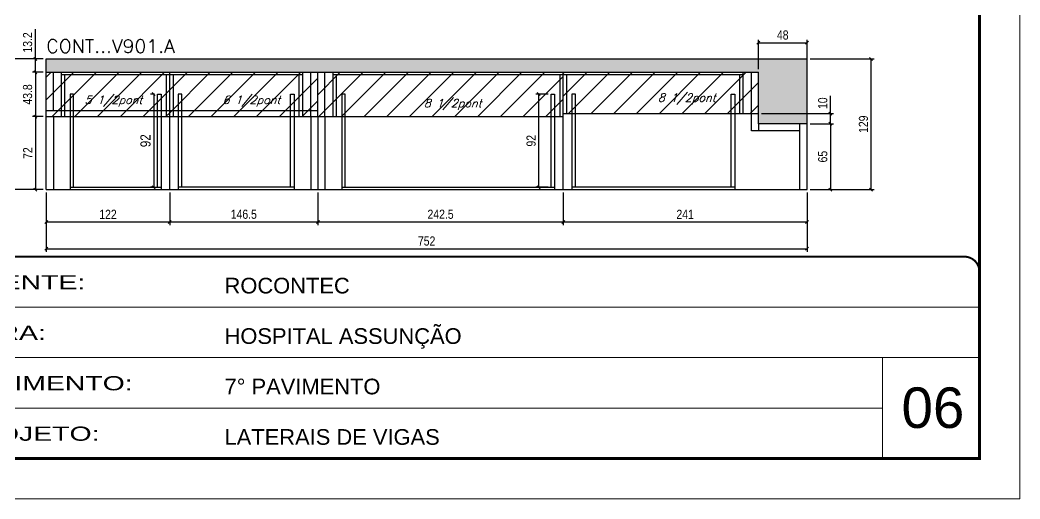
# Model space of a CAD drawing. Extents: x -20960 to -5926, y -2106 to 21915.
# Drawn here: x -10112 to -9123, y 19717 to 20190 of the extents above; entities that cross this region are included whole.
import ezdxf

# ---------------------------------------------------------------- set-up
doc = ezdxf.new("R2010")
doc.units = 0
doc.linetypes.add('CONTINUO', pattern=[0])
doc.linetypes.add('DASHED', pattern=[0.75, 0.5, -0.25])
for name, color, linetype, lineweight in [('CARIMBO', 255, 'Continuous', 9), ('Folhas', 255, 'Continuous', 9), ('SARRAFO DE PRESSAO', 251, 'DASHED', 9), ('Texto Seção', 7, 'Continuous', 15)]:
    doc.layers.add(name, color=color, linetype=linetype, lineweight=lineweight)
for name, color, linetype in [('COTA', 241, 'Continuous'), ('Painéis', 200, 'Continuous'), ('Reaproveitamento', 251, 'Continuous'), ('SARR_2.2x7', 40, 'Continuous'), ('SARR_3.5x7', 81, 'Continuous'), ('texto', 7, 'Continuous')]:
    doc.layers.add(name, color=color, linetype=linetype)
doc.styles.add('ARIAL', font='arial.ttf')
doc.styles.add('COTA TECNICA', font='techl___.ttf', dxfattribs={"height": 10})
doc.styles.add('COTA TECNICA-50', font='techl___.ttf', dxfattribs={"height": 9})
doc.styles.add('REGUA-120', font='ROMANS.shx', dxfattribs={"height": 15})
doc.styles.add('Romans', font='romans.shx')
doc.styles.add('Tecnologia', font='')
doc.styles.get('Tecnologia').set_extended_font_data('Forgotten Futurist')
doc.dimstyles.new('COTA PAINEL-50', dxfattribs={"dimtxt": 9, "dimasz": 3, "dimexe": 3, "dimexo": 3, "dimgap": 3, "dimtad": 1, "dimdec": 1, "dimzin": 12, "dimdsep": 46, "dimtxsty": 'COTA TECNICA-50', "dimblk1": 'OBLIQUE', "dimblk2": 'OBLIQUE', "dimsah": 1, "dimcen": 0.9, "dimclrd": 4, "dimclre": 4, "dimclrt": 240, "dimadec": 1, "dimazin": 3, "dimtfac": 1, "dimtdec": 1, "dimtmove": 0, "dimatfit": 3, "dimfxl": 1, "dimtolj": 1, "dimtzin": 12, "dimarcsym": 0})
doc.dimstyles.new('PAINEL', dxfattribs={"dimtxt": 10, "dimasz": 3, "dimexe": 3, "dimexo": 3, "dimgap": 3, "dimtad": 1, "dimdec": 1, "dimzin": 12, "dimdsep": 46, "dimtxsty": 'COTA TECNICA', "dimblk1": 'OBLIQUE', "dimblk2": 'OBLIQUE', "dimsah": 1, "dimcen": 0.9, "dimclrd": 4, "dimclre": 4, "dimclrt": 240, "dimadec": 1, "dimazin": 3, "dimtfac": 1, "dimtdec": 1, "dimtmove": 0, "dimatfit": 3, "dimfxl": 1, "dimtolj": 1, "dimtzin": 12, "dimarcsym": 0})
pattern_1 = [(45, (-6961.896, -1595.344), (-11.22532, 11.22532), [])]

# ---------------------------------------------------------------- blocks, each defined once
blk = doc.blocks.new('9999999999')
at = {"color": 30, "linetype": 'CONTINUO'}
for p, q in [((98564.56, 34379.64), (99583.98, 34379.64)), ((98564.56, 34329.83), (99487.98, 34329.83)), ((99583.98, 34329.83), (99487.98, 34329.83)), ((99487.98, 34329.83), (99487.98, 34230.21)), ((98564.56, 34280.02), (99487.98, 34280.02))]:
    blk.add_line(p, q, dxfattribs=at)
at = {"color": 30, "linetype": 'CONTINUO', "const_width": 2}
blk.add_lwpolyline([(99583.98, 34230.21), (99583.98, 34414.45, 0.414214), (99568.98, 34429.45), (98228.98, 34429.45, 0.414214), (98213.98, 34414.45), (98213.98, 34245.21, 0.414214), (98228.98, 34230.21), (99583.98, 34230.21)], format="xyb", dxfattribs=at)
at = {"layer": 'Folhas'}
blk.add_lwpolyline([(98138.98, 34190.21), (99623.98, 34190.21), (99623.98, 35240.21), (98138.98, 35240.21)], close=True, dxfattribs=at)
at = {"layer": 'Folhas', "color": 30, "const_width": 3}
blk.add_lwpolyline([(98213.98, 34230.21), (99583.98, 34230.21), (99583.98, 35200.21), (98213.98, 35200.21)], close=True, dxfattribs=at)
at = {"color": 7, "linetype": 'Continuous', "ltscale": 5, "style": 'ARIAL'}
for s, height, p in [('ROCONTEC', 15.483, (98837.68, 34393.13)), ('HOSPITAL ASSUNÇÃO', 15.4829, (98837.68, 34343.32)), ('7° PAVIMENTO', 15.4829, (98837.68, 34293.51)), ('LATERAIS DE VIGAS', 15.4829, (98837.68, 34243.7))]:
    blk.add_text(s, height=height, dxfattribs=at).set_placement(p)
at = {"layer": 'Folhas', "color": 7, "style": 'Tecnologia', "width": 1.5}
for s, p in [('CLIENTE:', (98573.65, 34397.17)), ('OBRA:', (98573.65, 34347.31)), ('PAVIMENTO:', (98573.65, 34297.5)), ('PROJETO:', (98573.65, 34247.69))]:
    blk.add_text(s, height=14, dxfattribs=at).set_placement(p)
blk = doc.blocks.new('_Oblique')
at = {"color": 0, "linetype": 'ByBlock', "lineweight": -2}
blk.add_line((-0.5, -0.5), (0.5, 0.5), dxfattribs=at)
blk = doc.blocks.new('*D911')
at = {"layer": 'COTA', "color": 4, "lineweight": -2, "transparency": 16777216}
for p, q in [((-10086.03, 20019.35), (-10086.03, 19987.33)), ((-9964.03, 20019.35), (-9964.03, 19987.33)), ((-10086.03, 19990.33), (-9964.03, 19990.33))]:
    blk.add_line(p, q, dxfattribs=at)
at = {"layer": 'Defpoints', "color": 0, "transparency": 16777216}
for p in [(-10086.03, 20022.35), (-9964.03, 20022.35), (-9964.03, 19990.33)]:
    blk.add_point(p, dxfattribs=at)
at = {"layer": 'COTA', "color": 4, "lineweight": -2, "transparency": 16777216, "xscale": 3, "yscale": 3, "zscale": 3, "rotation": 180}
blk.add_blockref('_Oblique', (-10086.03, 19990.33), dxfattribs=at)
at = {"layer": 'COTA', "color": 4, "lineweight": -2, "transparency": 16777216, "xscale": 3, "yscale": 3, "zscale": 3}
blk.add_blockref('_Oblique', (-9964.03, 19990.33), dxfattribs=at)
at = {"layer": 'COTA', "color": 240, "transparency": 16777216, "insert": (-10025.03, 19997.89), "char_height": 9, "attachment_point": 5, "style": 'COTA TECNICA-50'}
blk.add_mtext('\\A1;122', dxfattribs=at)
blk = doc.blocks.new('*D912')
at = {"layer": 'COTA', "color": 4, "lineweight": -2, "transparency": 16777216}
for p, q in [((-9964.03, 20019.35), (-9964.03, 19987.33)), ((-9817.53, 20019.35), (-9817.53, 19987.33)), ((-9964.03, 19990.33), (-9817.53, 19990.33))]:
    blk.add_line(p, q, dxfattribs=at)
at = {"layer": 'Defpoints', "color": 0, "transparency": 16777216}
for p in [(-9964.03, 20022.35), (-9817.53, 20022.35), (-9817.53, 19990.33)]:
    blk.add_point(p, dxfattribs=at)
at = {"layer": 'COTA', "color": 4, "lineweight": -2, "transparency": 16777216, "xscale": 3, "yscale": 3, "zscale": 3, "rotation": 180}
blk.add_blockref('_Oblique', (-9964.03, 19990.33), dxfattribs=at)
at = {"layer": 'COTA', "color": 4, "lineweight": -2, "transparency": 16777216, "xscale": 3, "yscale": 3, "zscale": 3}
blk.add_blockref('_Oblique', (-9817.53, 19990.33), dxfattribs=at)
at = {"layer": 'COTA', "color": 240, "transparency": 16777216, "insert": (-9890.78, 19997.93), "char_height": 9, "attachment_point": 5, "style": 'COTA TECNICA-50'}
blk.add_mtext('\\A1;146.5', dxfattribs=at)
blk = doc.blocks.new('*D913')
at = {"layer": 'COTA', "color": 4, "lineweight": -2, "transparency": 16777216}
for p, q in [((-9817.53, 20019.35), (-9817.53, 19987.33)), ((-9575.03, 20019.35), (-9575.03, 19987.33)), ((-9817.53, 19990.33), (-9575.03, 19990.33))]:
    blk.add_line(p, q, dxfattribs=at)
at = {"layer": 'Defpoints', "color": 0, "transparency": 16777216}
for p in [(-9817.53, 20022.35), (-9575.03, 20022.35), (-9575.03, 19990.33)]:
    blk.add_point(p, dxfattribs=at)
at = {"layer": 'COTA', "color": 4, "lineweight": -2, "transparency": 16777216, "xscale": 3, "yscale": 3, "zscale": 3, "rotation": 180}
blk.add_blockref('_Oblique', (-9817.53, 19990.33), dxfattribs=at)
at = {"layer": 'COTA', "color": 4, "lineweight": -2, "transparency": 16777216, "xscale": 3, "yscale": 3, "zscale": 3}
blk.add_blockref('_Oblique', (-9575.03, 19990.33), dxfattribs=at)
at = {"layer": 'COTA', "color": 240, "transparency": 16777216, "insert": (-9696.28, 19997.93), "char_height": 9, "attachment_point": 5, "style": 'COTA TECNICA-50'}
blk.add_mtext('\\A1;242.5', dxfattribs=at)
blk = doc.blocks.new('*D914')
at = {"layer": 'COTA', "color": 4, "lineweight": -2, "transparency": 16777216}
for p, q in [((-9575.03, 20019.35), (-9575.03, 19987.33)), ((-9334.03, 20019.35), (-9334.03, 19987.33)), ((-9575.03, 19990.33), (-9334.03, 19990.33))]:
    blk.add_line(p, q, dxfattribs=at)
at = {"layer": 'Defpoints', "color": 0, "transparency": 16777216}
for p in [(-9575.03, 20022.35), (-9334.03, 20022.35), (-9334.03, 19990.33)]:
    blk.add_point(p, dxfattribs=at)
at = {"layer": 'COTA', "color": 4, "lineweight": -2, "transparency": 16777216, "xscale": 3, "yscale": 3, "zscale": 3, "rotation": 180}
blk.add_blockref('_Oblique', (-9575.03, 19990.33), dxfattribs=at)
at = {"layer": 'COTA', "color": 4, "lineweight": -2, "transparency": 16777216, "xscale": 3, "yscale": 3, "zscale": 3}
blk.add_blockref('_Oblique', (-9334.03, 19990.33), dxfattribs=at)
at = {"layer": 'COTA', "color": 240, "transparency": 16777216, "insert": (-9454.53, 19997.9), "char_height": 9, "attachment_point": 5, "style": 'COTA TECNICA-50'}
blk.add_mtext('\\A1;241', dxfattribs=at)
blk = doc.blocks.new('*D923')
at = {"layer": 'COTA', "color": 4, "lineweight": -2, "transparency": 16777216}
for p, q in [((-10086.03, 20019.35), (-10086.03, 19960.88)), ((-9334.03, 20019.34), (-9334.03, 19960.88)), ((-10086.03, 19963.88), (-9334.03, 19963.88))]:
    blk.add_line(p, q, dxfattribs=at)
at = {"layer": 'Defpoints', "color": 0, "transparency": 16777216}
for p in [(-10086.03, 20022.35), (-9334.03, 20022.34), (-9334.03, 19963.88)]:
    blk.add_point(p, dxfattribs=at)
at = {"layer": 'COTA', "color": 4, "lineweight": -2, "transparency": 16777216, "xscale": 3, "yscale": 3, "zscale": 3, "rotation": 180}
blk.add_blockref('_Oblique', (-10086.03, 19963.88), dxfattribs=at)
at = {"layer": 'COTA', "color": 4, "lineweight": -2, "transparency": 16777216, "xscale": 3, "yscale": 3, "zscale": 3}
blk.add_blockref('_Oblique', (-9334.03, 19963.88), dxfattribs=at)
at = {"layer": 'COTA', "color": 240, "transparency": 16777216, "insert": (-9710.03, 19971.48), "char_height": 9, "attachment_point": 5, "style": 'COTA TECNICA-50'}
blk.add_mtext('\\A1;752', dxfattribs=at)
blk = doc.blocks.new('*D971')
at = {"layer": 'COTA', "color": 4, "lineweight": -2, "transparency": 16777216}
for p, q in [((-10096.81, 20151.35), (-10096.81, 20180.81)), ((-10089.03, 20151.35), (-10099.81, 20151.35)), ((-10096.81, 20138.15), (-10096.81, 20151.35)), ((-10089.03, 20138.15), (-10099.81, 20138.15))]:
    blk.add_line(p, q, dxfattribs=at)
at = {"layer": 'Defpoints', "color": 0, "transparency": 16777216}
for p in [(-10096.81, 20151.35), (-10086.03, 20151.35), (-10086.03, 20138.15)]:
    blk.add_point(p, dxfattribs=at)
at = {"layer": 'COTA', "color": 4, "lineweight": -2, "transparency": 16777216, "xscale": 3, "yscale": 3, "zscale": 3}
for p, rotation in [((-10096.81, 20151.35), 90), ((-10096.81, 20138.15), 270)]:
    blk.add_blockref('_Oblique', p, dxfattribs=dict(at, rotation=rotation))
at = {"layer": 'COTA', "color": 240, "transparency": 16777216, "insert": (-10104.5, 20167.58), "char_height": 9, "attachment_point": 5, "rotation": 90, "style": 'COTA TECNICA-50'}
blk.add_mtext('\\A1;13.2', dxfattribs=at)
blk = doc.blocks.new('*D924')
at = {"layer": 'COTA', "color": 4, "lineweight": -2, "transparency": 16777216}
for p, q in [((-10089.03, 20094.35), (-10099.81, 20094.35)), ((-10096.81, 20094.35), (-10096.81, 20022.35)), ((-10089.03, 20022.35), (-10099.81, 20022.35))]:
    blk.add_line(p, q, dxfattribs=at)
at = {"layer": 'Defpoints', "color": 0, "transparency": 16777216}
for p in [(-10086.03, 20094.35), (-10096.81, 20022.35), (-10086.03, 20022.35)]:
    blk.add_point(p, dxfattribs=at)
at = {"layer": 'COTA', "color": 4, "lineweight": -2, "transparency": 16777216, "xscale": 3, "yscale": 3, "zscale": 3}
for p, rotation in [((-10096.81, 20094.35), 90), ((-10096.81, 20022.35), 270)]:
    blk.add_blockref('_Oblique', p, dxfattribs=dict(at, rotation=rotation))
at = {"layer": 'COTA', "color": 240, "transparency": 16777216, "insert": (-10104.37, 20058.35), "char_height": 9, "attachment_point": 5, "rotation": 90, "style": 'COTA TECNICA-50'}
blk.add_mtext('\\A1;72', dxfattribs=at)
blk = doc.blocks.new('*D925')
at = {"layer": 'COTA', "color": 4, "lineweight": -2, "transparency": 16777216}
for p, q in [((-10089.03, 20151.35), (-10124.6, 20151.35)), ((-10121.6, 20151.35), (-10121.6, 20022.35)), ((-10089.03, 20022.35), (-10124.6, 20022.35))]:
    blk.add_line(p, q, dxfattribs=at)
at = {"layer": 'Defpoints', "color": 0, "transparency": 16777216}
for p in [(-10086.03, 20151.35), (-10121.6, 20022.35), (-10086.03, 20022.35)]:
    blk.add_point(p, dxfattribs=at)
at = {"layer": 'COTA', "color": 4, "lineweight": -2, "transparency": 16777216, "xscale": 3, "yscale": 3, "zscale": 3}
for p, rotation in [((-10121.6, 20151.35), 90), ((-10121.6, 20022.35), 270)]:
    blk.add_blockref('_Oblique', p, dxfattribs=dict(at, rotation=rotation))
at = {"layer": 'COTA', "color": 240, "transparency": 16777216, "insert": (-10129.17, 20086.85), "char_height": 9, "attachment_point": 5, "rotation": 90, "style": 'COTA TECNICA-50'}
blk.add_mtext('\\A1;129', dxfattribs=at)
blk = doc.blocks.new('*D926')
at = {"layer": 'COTA', "color": 4, "lineweight": -2, "transparency": 16777216}
for p, q in [((-10089.03, 20138.15), (-10099.81, 20138.15)), ((-10096.81, 20138.15), (-10096.81, 20094.35)), ((-10089.03, 20094.35), (-10099.81, 20094.35))]:
    blk.add_line(p, q, dxfattribs=at)
at = {"layer": 'Defpoints', "color": 0, "transparency": 16777216}
for p in [(-10086.03, 20138.15), (-10096.81, 20094.35), (-10086.03, 20094.35)]:
    blk.add_point(p, dxfattribs=at)
at = {"layer": 'COTA', "color": 4, "lineweight": -2, "transparency": 16777216, "xscale": 3, "yscale": 3, "zscale": 3}
for p, rotation in [((-10096.81, 20138.15), 90), ((-10096.81, 20094.35), 270)]:
    blk.add_blockref('_Oblique', p, dxfattribs=dict(at, rotation=rotation))
at = {"layer": 'COTA', "color": 240, "transparency": 16777216, "insert": (-10104.52, 20116.25), "char_height": 9, "attachment_point": 5, "rotation": 90, "style": 'COTA TECNICA-50'}
blk.add_mtext('\\A1;43.8', dxfattribs=at)
blk = doc.blocks.new('*D972')
at = {"layer": 'COTA', "color": 4, "lineweight": -2, "ltscale": 25, "transparency": 16777216}
for p, q in [((-9979.03, 20116.55), (-9982.86, 20116.55)), ((-9979.86, 20116.55), (-9979.86, 20024.55)), ((-9979.03, 20024.55), (-9982.86, 20024.55))]:
    blk.add_line(p, q, dxfattribs=at)
at = {"layer": 'Defpoints', "color": 0, "ltscale": 25, "transparency": 16777216}
for p in [(-9976.03, 20116.55), (-9979.86, 20024.55), (-9976.03, 20024.55)]:
    blk.add_point(p, dxfattribs=at)
at = {"layer": 'COTA', "color": 4, "lineweight": -2, "ltscale": 25, "transparency": 16777216, "xscale": 3, "yscale": 3, "zscale": 3}
for p, rotation in [((-9979.86, 20116.55), 90), ((-9979.86, 20024.55), 270)]:
    blk.add_blockref('_Oblique', p, dxfattribs=dict(at, rotation=rotation))
at = {"layer": 'COTA', "color": 240, "ltscale": 25, "transparency": 16777216, "insert": (-9987.94, 20070.55), "char_height": 10, "attachment_point": 5, "rotation": 90, "style": 'COTA TECNICA'}
blk.add_mtext('\\A1;92', dxfattribs=at)
blk = doc.blocks.new('*D973')
at = {"layer": 'COTA', "color": 4, "lineweight": -2, "transparency": 16777216}
for p, q in [((-9590.03, 20116.55), (-9602.16, 20116.55)), ((-9599.16, 20024.55), (-9599.16, 20116.55)), ((-9590.03, 20024.55), (-9602.16, 20024.55))]:
    blk.add_line(p, q, dxfattribs=at)
at = {"layer": 'Defpoints', "color": 0, "transparency": 16777216}
for p in [(-9599.16, 20116.55), (-9587.03, 20116.55), (-9587.03, 20024.55)]:
    blk.add_point(p, dxfattribs=at)
at = {"layer": 'COTA', "color": 4, "lineweight": -2, "transparency": 16777216, "xscale": 3, "yscale": 3, "zscale": 3}
for p, rotation in [((-9599.16, 20116.55), 90), ((-9599.16, 20024.55), 270)]:
    blk.add_blockref('_Oblique', p, dxfattribs=dict(at, rotation=rotation))
at = {"layer": 'COTA', "color": 240, "transparency": 16777216, "insert": (-9606.74, 20070.55), "char_height": 9, "attachment_point": 5, "rotation": 90, "style": 'COTA TECNICA-50'}
blk.add_mtext('\\A1;92', dxfattribs=at)
blk = doc.blocks.new('*D957')
at = {"layer": 'COTA', "color": 4, "lineweight": -2, "transparency": 16777216}
for p, q in [((-9382.03, 20141.15), (-9382.03, 20170.32)), ((-9382.03, 20167.32), (-9334.03, 20167.32)), ((-9334.03, 20095.34), (-9334.03, 20170.32))]:
    blk.add_line(p, q, dxfattribs=at)
at = {"layer": 'Defpoints', "color": 0, "transparency": 16777216}
for p in [(-9334.03, 20167.32), (-9382.03, 20138.15), (-9334.03, 20092.34)]:
    blk.add_point(p, dxfattribs=at)
at = {"layer": 'COTA', "color": 4, "lineweight": -2, "transparency": 16777216, "xscale": 3, "yscale": 3, "zscale": 3, "rotation": 180}
blk.add_blockref('_Oblique', (-9382.03, 20167.32), dxfattribs=at)
at = {"layer": 'COTA', "color": 4, "lineweight": -2, "transparency": 16777216, "xscale": 3, "yscale": 3, "zscale": 3}
blk.add_blockref('_Oblique', (-9334.03, 20167.32), dxfattribs=at)
at = {"layer": 'COTA', "color": 240, "transparency": 16777216, "insert": (-9358.03, 20174.9), "char_height": 9, "attachment_point": 5, "style": 'COTA TECNICA-50'}
blk.add_mtext('\\A1;48', dxfattribs=at)
blk = doc.blocks.new('*D958')
at = {"layer": 'COTA', "color": 4, "lineweight": -2, "transparency": 16777216}
for p, q in [((-9331.03, 20087.34), (-9307.87, 20087.34)), ((-9310.87, 20087.34), (-9310.87, 20022.34)), ((-9331.03, 20022.34), (-9307.87, 20022.34))]:
    blk.add_line(p, q, dxfattribs=at)
at = {"layer": 'Defpoints', "color": 0, "transparency": 16777216}
for p in [(-9334.03, 20087.34), (-9334.03, 20022.34), (-9310.87, 20022.34)]:
    blk.add_point(p, dxfattribs=at)
at = {"layer": 'COTA', "color": 4, "lineweight": -2, "transparency": 16777216, "xscale": 3, "yscale": 3, "zscale": 3}
for p, rotation in [((-9310.87, 20087.34), 90), ((-9310.87, 20022.34), 270)]:
    blk.add_blockref('_Oblique', p, dxfattribs=dict(at, rotation=rotation))
at = {"layer": 'COTA', "color": 240, "transparency": 16777216, "insert": (-9318.47, 20054.84), "char_height": 9, "attachment_point": 5, "rotation": 90, "style": 'COTA TECNICA-50'}
blk.add_mtext('\\A1;65', dxfattribs=at)
blk = doc.blocks.new('*D959')
at = {"layer": 'COTA', "color": 4, "lineweight": -2, "transparency": 16777216}
for p, q in [((-9310.87, 20097.35), (-9310.87, 20114.83)), ((-9379.03, 20097.35), (-9307.87, 20097.35)), ((-9310.87, 20087.34), (-9310.87, 20097.35)), ((-9331.03, 20087.34), (-9307.87, 20087.34))]:
    blk.add_line(p, q, dxfattribs=at)
at = {"layer": 'Defpoints', "color": 0, "transparency": 16777216}
for p in [(-9382.03, 20097.35), (-9310.87, 20097.35), (-9334.03, 20087.34)]:
    blk.add_point(p, dxfattribs=at)
at = {"layer": 'COTA', "color": 4, "lineweight": -2, "transparency": 16777216, "xscale": 3, "yscale": 3, "zscale": 3}
for p, rotation in [((-9310.87, 20097.35), 90), ((-9310.87, 20087.34), 270)]:
    blk.add_blockref('_Oblique', p, dxfattribs=dict(at, rotation=rotation))
at = {"layer": 'COTA', "color": 240, "transparency": 16777216, "insert": (-9318.46, 20107.59), "char_height": 9, "attachment_point": 5, "rotation": 90, "style": 'COTA TECNICA-50'}
blk.add_mtext('\\A1;10', dxfattribs=at)
blk = doc.blocks.new('*D960')
at = {"layer": 'COTA', "color": 4, "lineweight": -2, "transparency": 16777216}
for p, q in [((-9331.03, 20151.35), (-9267.66, 20151.35)), ((-9270.66, 20022.35), (-9270.66, 20151.35)), ((-9331.03, 20022.35), (-9267.66, 20022.35))]:
    blk.add_line(p, q, dxfattribs=at)
at = {"layer": 'Defpoints', "color": 0, "transparency": 16777216}
for p in [(-9334.03, 20151.35), (-9270.66, 20151.35), (-9334.03, 20022.35)]:
    blk.add_point(p, dxfattribs=at)
at = {"layer": 'COTA', "color": 4, "lineweight": -2, "transparency": 16777216, "xscale": 3, "yscale": 3, "zscale": 3}
for p, rotation in [((-9270.66, 20151.35), 90), ((-9270.66, 20022.35), 270)]:
    blk.add_blockref('_Oblique', p, dxfattribs=dict(at, rotation=rotation))
at = {"layer": 'COTA', "color": 240, "transparency": 16777216, "insert": (-9278.23, 20086.85), "char_height": 9, "attachment_point": 5, "rotation": 90, "style": 'COTA TECNICA-50'}
blk.add_mtext('\\A1;129', dxfattribs=at)

msp = doc.modelspace()

# ---------------------------------------------------------------- hatches: boundary and pattern name
at = {"layer": 'COTA', "linetype": 'ByBlock'}
h = msp.add_hatch(dxfattribs=at)
h.set_pattern_fill('AR-CONC', color=256, scale=0.03)
h.set_pattern_definition([(50, (391.0398, 0), (5.4655401, -0.4781726), [0.5715, -6.2865]), (355, (391.04, 0), (-1.0573026, 5.7317054), [0.4572, -5.0292175]), (100.451445, (391.495, -0.04), (4.4082374, 5.2535326), [0.4857003, -5.3427073]), (46.1842, (391.04, 1.524), (8.1323712, -1.2612698), [0.85725, -9.42975]), (96.635558, (391.7175, 1.419), (7.122124, 7.4227837), [0.7285507, -8.0140682]), (351.18415, (391.04, 1.524), (7.122124, 7.4227837), [0.685799, -7.543792]), (21, (391.8018, 1.143), (4.5484317, -3.06795595), [0.5715, -6.2865]), (326, (391.802, 1.143), (1.8540609, 5.525639), [0.4572, -5.0292]), (71.451445, (392.181, 0.8873), (6.4024926, 2.4576831), [0.4857003, -5.3426981]), (37.5, (391.0398, 0), (0.0926581, 2.53665117), [0, -4.96824, 0, -5.1054, 0, -5.04825]), (7.5, (391.0398, 0), (2.00458988, 3.00541724), [0, -2.91084, 0, -4.85394, 0, -1.92405]), (327.5, (389.3405, 0), (4.06771786, -0.17186232), [0, -1.905, 0, -5.9436, 0, -7.8867]), (317.5, (388.5785, 0), (4.44387544, 0.76279473), [0, -2.4765, 0, -3.94716, 0, -5.6007])])
h.paths.add_polyline_path([(-9334.03, 20151.35), (-10086.03, 20151.35), (-10086.03, 20138.15), (-9575.03, 20138.15), (-9382.03, 20138.15), (-9382.03, 20087.34), (-9334.03, 20087.34)])
at = {"layer": 'Reaproveitamento'}
h = msp.add_hatch(dxfattribs=at)
h.set_pattern_fill('ANSI31', color=256, scale=5)
h.set_pattern_definition(pattern_1)
h.paths.add_polyline_path([(-9964.03, 20094.35), (-9964.03, 20138.15), (-10086.03, 20138.15), (-10086.03, 20094.35)])
h = msp.add_hatch(dxfattribs=at)
h.set_pattern_fill('ANSI31', color=256, scale=5)
h.set_pattern_definition(pattern_1)
h.paths.add_polyline_path([(-9817.53, 20094.35), (-9817.53, 20138.15), (-9964.03, 20138.15), (-9964.03, 20094.35)])
h = msp.add_hatch(dxfattribs=at)
h.set_pattern_fill('ANSI31', color=256, scale=5)
h.set_pattern_definition([(45, (-6961.896, -1589.344), (-11.22532, 11.22532), [])])
h.paths.add_polyline_path([(-9817.53, 20138.15), (-9817.53, 20094.35), (-9575.03, 20094.35), (-9575.03, 20138.15)])
h = msp.add_hatch(dxfattribs=at)
h.set_pattern_fill('ANSI31', color=256, scale=5)
h.set_pattern_definition([(45, (-6961.896, -1586.344), (-11.22532, 11.22532), [])])
h.paths.add_polyline_path([(-9382.03, 20097.35), (-9382.03, 20138.15), (-9575.03, 20138.15), (-9575.03, 20097.35)])

# ---------------------------------------------------------------- linework, layer by layer
at = {"layer": 'COTA', "linetype": 'ByBlock'}
for p, q in [((-10086.03, 20138.15), (-10086.03, 20151.35)), ((-10086.03, 20151.35), (-9334.03, 20151.35)), ((-9334.03, 20087.34), (-9334.03, 20151.35))]:
    msp.add_line(p, q, dxfattribs=at)
at = {"layer": 'Painéis'}
for p, q in [((-10086.03, 20022.35), (-10086.03, 20138.15)), ((-10086.03, 20138.15), (-9575.03, 20138.15)), ((-9964.03, 20022.35), (-9964.03, 20138.15)), ((-9817.53, 20094.35), (-9817.53, 20138.15)), ((-9575.03, 20022.35), (-9575.03, 20138.15)), ((-9575.03, 20138.15), (-9382.03, 20138.15)), ((-9382.03, 20087.34), (-9382.03, 20138.15)), ((-9575.03, 20097.35), (-9382.03, 20097.35)), ((-10086.03, 20094.35), (-9575.03, 20094.35)), ((-9817.53, 20094.35), (-9817.53, 20022.35)), ((-9334.03, 20087.34), (-9382.03, 20087.34)), ((-9334.03, 20022.34), (-9334.03, 20087.34)), ((-10086.03, 20022.35), (-9334.03, 20022.35))]:
    msp.add_line(p, q, dxfattribs=at)
at = {"layer": 'Painéis', "ltscale": 25}
msp.add_line((-10086.03, 20100.35), (-9817.53, 20100.35), dxfattribs=at)
at = {"layer": 'SARR_2.2x7', "linetype": 'Continuous'}
for p, q in [((-10079.03, 20100.35), (-10079.03, 20138.15)), ((-9824.55, 20094.35), (-9824.55, 20138.15)), ((-9810.53, 20094.35), (-9810.53, 20138.15)), ((-9389.03, 20097.35), (-9389.03, 20138.15)), ((-10071.03, 20135.95), (-9964.03, 20135.95)), ((-9964.03, 20135.95), (-9832.55, 20135.95)), ((-9802.53, 20135.95), (-9575.03, 20135.95)), ((-9575.03, 20135.95), (-9397.03, 20135.95)), ((-9389.03, 20080.34), (-9389.03, 20097.35)), ((-10079.03, 20094.35), (-10079.03, 20022.35)), ((-9824.53, 20094.35), (-9824.53, 20022.35)), ((-9810.53, 20094.35), (-9810.53, 20022.35)), ((-9382.03, 20087.34), (-9382.03, 20080.34)), ((-9341.03, 20022.34), (-9341.03, 20087.34)), ((-9341.03, 20080.34), (-9389.03, 20080.34))]:
    msp.add_line(p, q, dxfattribs=at)
at = {"layer": 'SARR_2.2x7', "linetype": 'Continuous', "ltscale": 50}
for p, q in [((-10062.53, 20024.55), (-9972.53, 20024.55)), ((-9841.03, 20024.55), (-9955.53, 20024.55)), ((-9794.03, 20024.55), (-9583.53, 20024.55)), ((-9405.53, 20024.55), (-9566.53, 20024.55))]:
    msp.add_line(p, q, dxfattribs=at)
at = {"layer": 'SARR_3.5x7'}
for p, q in [((-10071.03, 20094.35), (-10071.03, 20138.15)), ((-9832.55, 20094.35), (-9832.55, 20138.15)), ((-9802.53, 20094.35), (-9802.53, 20138.15)), ((-9575.03, 20097.35), (-9575.03, 20138.15)), ((-9397.03, 20097.35), (-9397.03, 20138.15)), ((-10067.53, 20094.35), (-10067.53, 20135.95)), ((-9967.53, 20135.95), (-9967.53, 20094.35)), ((-9960.51, 20135.95), (-9960.51, 20094.35)), ((-9836.05, 20094.35), (-9836.05, 20135.95)), ((-9799.03, 20094.35), (-9799.03, 20135.95)), ((-9578.53, 20135.95), (-9578.53, 20094.35)), ((-9571.53, 20097.35), (-9571.53, 20135.95)), ((-9400.53, 20097.35), (-9400.53, 20135.95))]:
    msp.add_line(p, q, dxfattribs=at)
for points in [[(-10059.03, 20024.55), (-10059.03, 20116.55), (-10062.53, 20116.55), (-10062.53, 20022.35)], [(-9976.03, 20024.55), (-9976.03, 20116.55), (-9972.53, 20116.55), (-9972.53, 20022.35)], [(-9952.03, 20024.55), (-9952.03, 20116.55), (-9955.53, 20116.55), (-9955.53, 20022.35)], [(-9844.53, 20024.55), (-9844.53, 20116.55), (-9841.03, 20116.55), (-9841.03, 20022.35)], [(-9790.53, 20024.55), (-9790.53, 20116.55), (-9794.03, 20116.55), (-9794.03, 20022.35)], [(-9587.03, 20024.55), (-9587.03, 20116.55), (-9583.53, 20116.55), (-9583.53, 20022.35)], [(-9563.03, 20024.55), (-9563.03, 20116.55), (-9566.53, 20116.55), (-9566.53, 20022.35)], [(-9409.03, 20024.55), (-9409.03, 20116.55), (-9405.53, 20116.55), (-9405.53, 20022.35)]]:
    msp.add_lwpolyline(points, dxfattribs=at)

# ---------------------------------------------------------------- block references
at = {"layer": 'SARRAFO DE PRESSAO', "color": 6, "linetype": 'ByBlock'}
msp.add_blockref('9999999999', (-108747.48, -14473.39), dxfattribs=at)

# ---------------------------------------------------------------- texts
at = {"layer": 'CARIMBO', "style": 'ARIAL'}
msp.add_text('06', height=40, dxfattribs=at).set_placement((-9240.64, 19786.96))
at = {"layer": 'texto', "color": 2, "char_height": 8, "attachment_point": 5, "style": 'Romans'}
for s, insert in [('{\\Q19;\\C256;5 1/2pont}', (-10019.68, 20109.62)), ('{\\Q19;\\C256;6 1/2pont}', (-9883.21, 20109.62)), ('{\\Q19;\\C256;8 1/2pont}', (-9452.91, 20111.79)), ('{\\Q19;\\C256;8 1/2pont}', (-9684.31, 20106.3))]:
    msp.add_mtext(s, dxfattribs=dict(at, insert=insert))
at = {"layer": 'Texto Seção', "style": 'REGUA-120', "width": 1.05}
msp.add_text('CONT...V901.A', height=13, dxfattribs=at).set_placement((-10086.03, 20157.5))

# ---------------------------------------------------------------- dimensions: what is measured, and where the dimension line sits
at = {"layer": 'COTA'}
for base, p1, p2, picture, middle in [((-10096.81, 20151.35), (-10086.03, 20138.15), (-10086.03, 20151.35), '*D971', (-10104.5, 20167.58)), ((-10121.6, 20022.35), (-10086.03, 20151.35), (-10086.03, 20022.35), '*D925', (-10129.17, 20086.85)), ((-9270.66, 20151.35), (-9334.03, 20022.35), (-9334.03, 20151.35), '*D960', (-9278.23, 20086.85)), ((-10096.81, 20094.35), (-10086.03, 20138.15), (-10086.03, 20094.35), '*D926', (-10104.52, 20116.25)), ((-9599.16, 20116.55), (-9587.03, 20024.55), (-9587.03, 20116.55), '*D973', (-9606.74, 20070.55)), ((-9310.87, 20097.35), (-9334.03, 20087.34), (-9382.03, 20097.35), '*D959', (-9318.46, 20107.59)), ((-10096.81, 20022.35), (-10086.03, 20094.35), (-10086.03, 20022.35), '*D924', (-10104.37, 20058.35)), ((-9310.87, 20022.34), (-9334.03, 20087.34), (-9334.03, 20022.34), '*D958', (-9318.47, 20054.84))]:
    dim = msp.add_linear_dim(base=base, p1=p1, p2=p2, angle=90, dimstyle='COTA PAINEL-50', dxfattribs=at)
    dim.commit()
    dim.dimension.update_dxf_attribs({"geometry": picture, "text_midpoint": middle})
for base, p1, p2, picture, middle in [((-9334.03, 20167.32), (-9382.03, 20138.15), (-9334.03, 20092.34), '*D957', (-9358.03, 20174.9)), ((-9334.03, 19963.88), (-10086.03, 20022.35), (-9334.03, 20022.34), '*D923', (-9710.03, 19971.48))]:
    dim = msp.add_linear_dim(base=base, p1=p1, p2=p2, dimstyle='COTA PAINEL-50', dxfattribs=at)
    dim.commit()
    dim.dimension.update_dxf_attribs({"geometry": picture, "text_midpoint": middle})
at = {"layer": 'COTA', "ltscale": 25}
dim = msp.add_linear_dim(base=(-9979.86, 20024.55), p1=(-9976.03, 20116.55), p2=(-9976.03, 20024.55), angle=90, dimstyle='PAINEL', dxfattribs=at)
dim.commit()
dim.dimension.update_dxf_attribs({"geometry": '*D972', "text_midpoint": (-9987.94, 20070.55)})
at = {"layer": 'COTA'}
for base, p1, p2, picture, middle in [((-9964.03, 19990.33), (-10086.03, 20022.35), (-9964.03, 20022.35), '*D911', (-10025.03, 19997.89)), ((-9817.53, 19990.33), (-9964.03, 20022.35), (-9817.53, 20022.35), '*D912', (-9890.78, 19997.93)), ((-9575.03, 19990.33), (-9817.53, 20022.35), (-9575.03, 20022.35), '*D913', (-9696.28, 19997.93)), ((-9334.03, 19990.33), (-9575.03, 20022.35), (-9334.03, 20022.35), '*D914', (-9454.53, 19997.9))]:
    dim = msp.add_linear_dim(base=base, p1=p1, p2=p2, dimstyle='COTA PAINEL-50', override={"dimtmove": 1}, dxfattribs=at)
    dim.commit()
    dim.dimension.update_dxf_attribs({"geometry": picture, "text_midpoint": middle})

doc.saveas('drawing.dxf')
